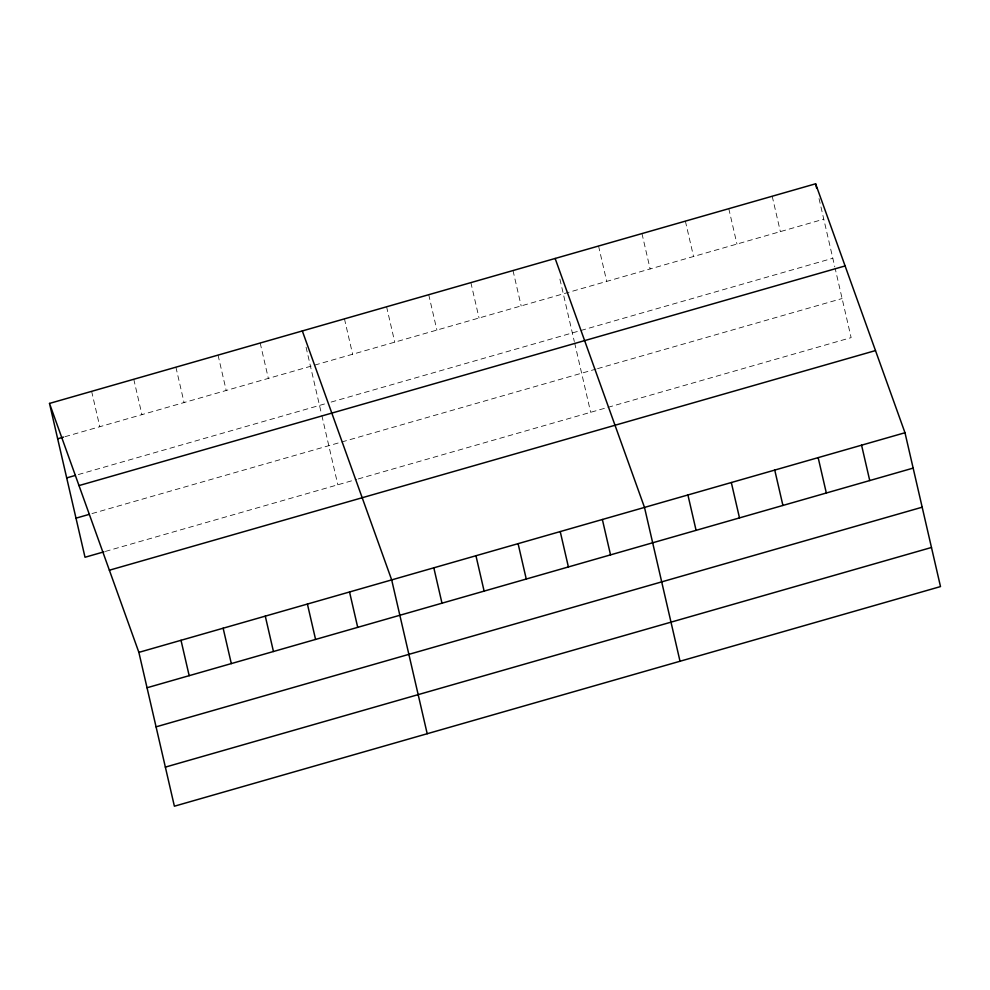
<?xml version="1.0" encoding="UTF-8"?>
<svg xmlns="http://www.w3.org/2000/svg" width="990" height="990" viewBox="0 0 990 990"><rect width="100%" height="100%" fill="white"/><g stroke="black" fill="none" stroke-linecap="round" stroke-linejoin="round"><path stroke-width="0.74" stroke-dasharray="4.95 3.71" d="M64.932 436.714L823.779 219.161M78.321 474.557L325.326 403.747M331.13 402.076L832.813 258.254M91.971 513.587L596.104 369.06M597.552 368.651L842.106 298.535M105.361 551.43L356.722 479.37M358.182 478.95L851.128 337.627L835.139 268.327M819.015 198.532L834.805 266.892M772.2 196.23L780.368 231.611M728.788 208.68L736.956 244.06M685.377 221.129L693.545 256.509M641.966 233.578L650.133 268.946M598.554 246.015L606.721 281.395M559.907 279.106L574.324 341.562M574.658 342.998L590.659 412.298M513.006 270.542L521.173 305.922M470.869 282.62L479.036 318M428.732 294.711L436.899 330.078M386.595 306.789L394.762 342.169M344.458 318.867L352.626 354.247M306.058 347.156L321.502 414.043M321.837 415.478L337.838 484.778M260.184 343.023L268.352 378.403M218.047 355.101L226.215 390.481M175.911 367.191L184.078 402.559M133.774 379.269L141.941 414.637M91.637 391.347L99.804 426.727"/><path stroke-width="1.49" d="M49.5 403.425L815.612 183.794L904.984 432.741L940.5 586.575L174.388 806.207L138.872 652.373L49.5 403.425L85.016 557.259L103.9 551.851M57.668 438.805L63.484 437.135M66.689 477.898L75.413 475.398M78.99 485.583L845.113 265.939M75.995 518.166L89.063 514.416M109.37 570.215L875.494 350.584M138.872 652.373L904.984 432.741M147.04 687.753L913.151 468.109M156.061 726.846L922.173 507.202M165.355 767.114L931.479 547.482M555.143 258.464L644.502 507.412L680.019 661.246M302.321 330.945L391.681 579.893L427.197 733.726M815.612 183.794L816.639 188.211M861.572 445.178L869.74 480.558M818.161 457.628L826.328 493.008M774.749 470.077L782.917 505.457M731.325 482.526L739.493 517.894M687.914 494.963L696.081 530.343M602.365 519.49L610.533 554.87M560.229 531.568L568.396 566.948M518.092 543.659L526.259 579.026M475.955 555.736L484.122 591.117M433.818 567.814L441.986 603.195M349.544 591.971L357.712 627.351M307.407 604.048L315.575 639.429M265.283 616.139L273.45 651.507M223.146 628.217L231.314 663.597M181.009 640.295L189.177 675.675"/></g></svg>
